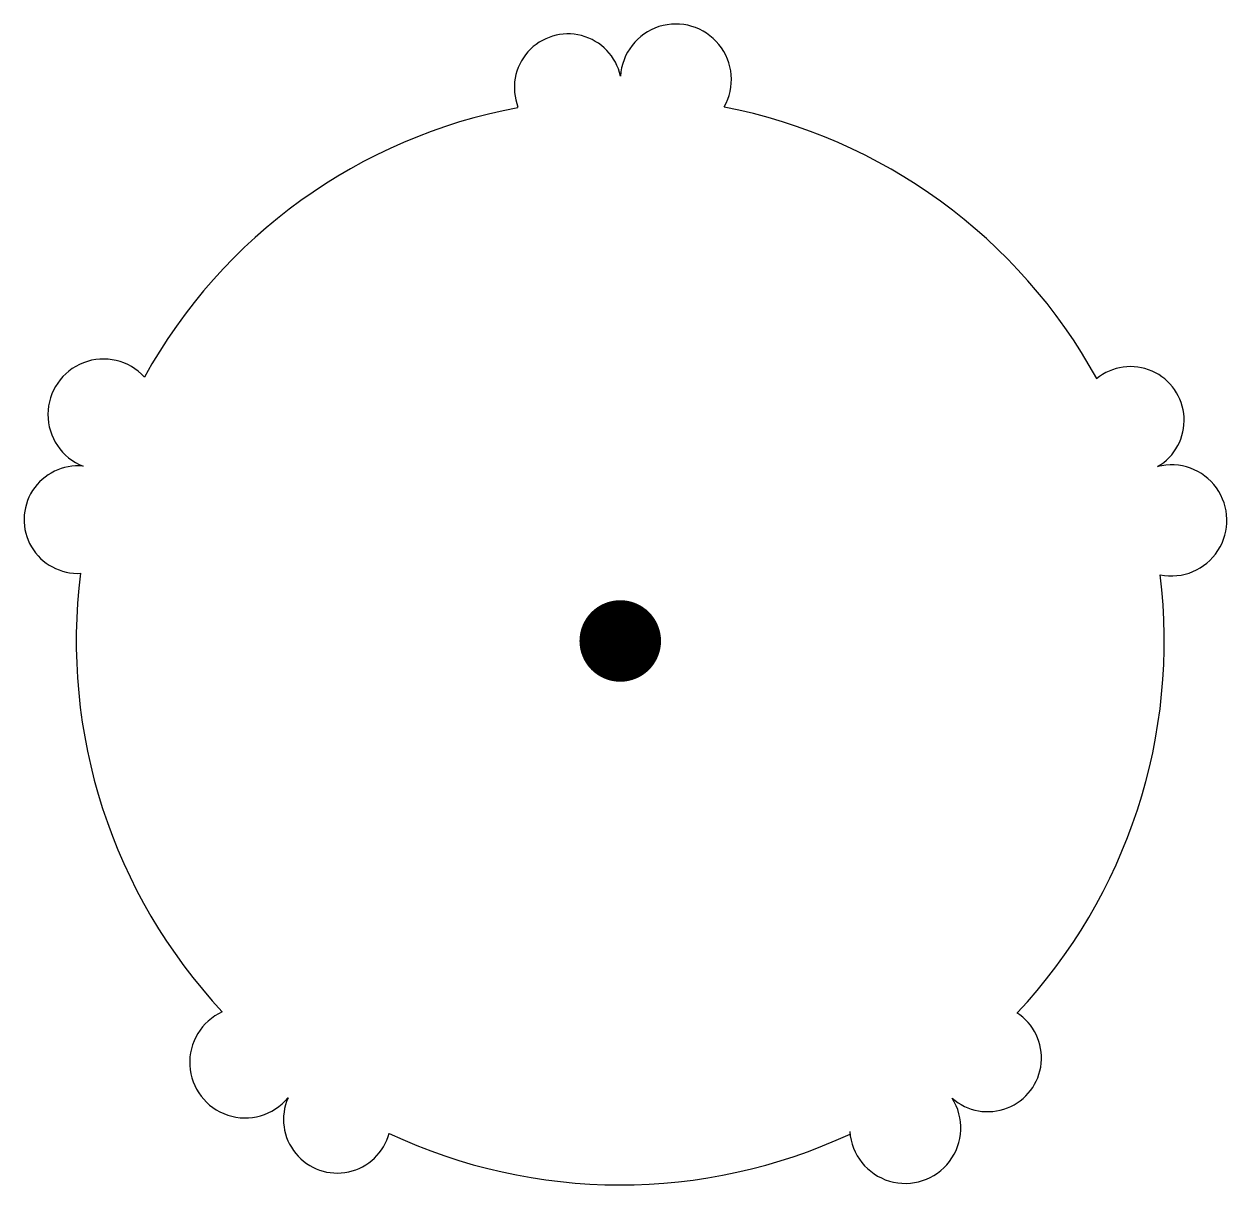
# Model space of a CAD drawing. Extents: x -0.96 to 0.98, y -0.88 to 0.99.
import ezdxf

# ---------------------------------------------------------------- set-up
doc = ezdxf.new("R2010")
doc.units = 0
doc.header["$LTSCALE"] = 0.01
doc.header["$MEASUREMENT"] = 0
doc.layers.get('0').update_dxf_attribs({"lineweight": 20})

msp = doc.modelspace()

# ---------------------------------------------------------------- linework, layer by layer
at = {"color": 0, "linetype": 'ByBlock', "lineweight": -2, "const_width": 0.0656}
msp.add_lwpolyline([(-0.0328, 0, 1), (0.0328, 0, 1)], format="xyb", close=True, dxfattribs=at)
at = {"color": 0, "linetype": 'ByBlock', "lineweight": -2}
for centre, radius, start, end in [((0.0895, 0.9033), 0.0893, 330.3524, 176.4177), ((-0.084, 0.8903), 0.0864, 12.3744, 201.2618), ((-0.0066, 0.0055), 0.8669, 100.5016, 151.0925), ((0, 0), 0.8752, 28.8519, 78.9897), ((-0.8314, 0.3643), 0.0893, 42.4333, 248.4177), ((0.8208, 0.355), 0.0864, 300.3744, 129.2618), ((-0.8727, 0.1952), 0.0864, 84.3744, 273.2618), ((0.8867, 0.194), 0.0893, 258.3524, 104.4177), ((0, 0), 0.8752, 172.8519, 222.9897), ((0, 0), 0.8752, 316.8519, 6.9897), ((-0.6034, -0.6781), 0.0893, 114.3524, 320.4177), ((0.5913, -0.6709), 0.0864, 228.3744, 57.2618), ((-0.4553, -0.7697), 0.0864, 156.3744, 345.2618), ((0.4585, -0.7834), 0.0893, 183.854, 32.4177), ((0, 0), 0.8752, 244.8519, 294.9897)]:
    msp.add_arc(centre, radius, start, end, dxfattribs=at)

doc.saveas('drawing.dxf')
